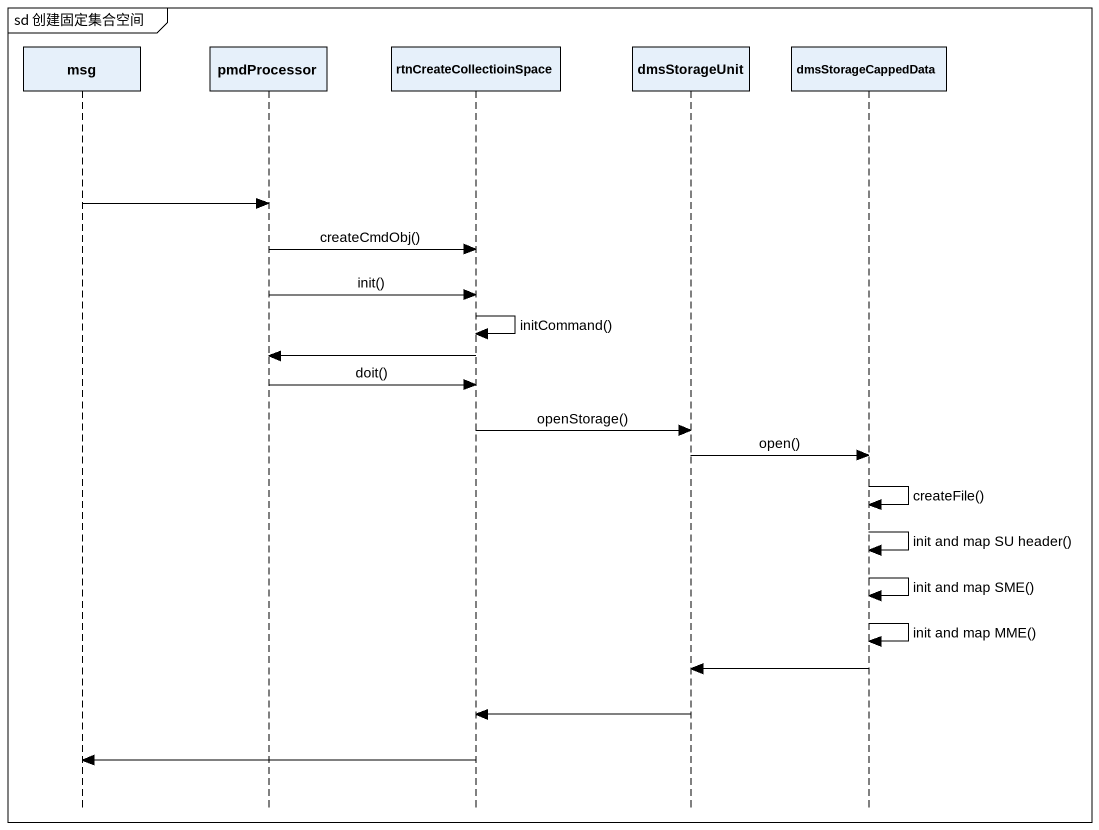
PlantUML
@startuml
mainframe sd 创建固定集合空间
hide footbox
participant msg
participant pmdProcessor
participant rtnCreateCollectioinSpace
participant dmsStorageUnit
participant dmsStorageCappedData

msg -> pmdProcessor
pmdProcessor -> rtnCreateCollectioinSpace : createCmdObj()
pmdProcessor -> rtnCreateCollectioinSpace : init()
rtnCreateCollectioinSpace -> rtnCreateCollectioinSpace : initCommand()
rtnCreateCollectioinSpace -> pmdProcessor
pmdProcessor -> rtnCreateCollectioinSpace : doit()
rtnCreateCollectioinSpace -> dmsStorageUnit : openStorage()
dmsStorageUnit -> dmsStorageCappedData : open()
dmsStorageCappedData -> dmsStorageCappedData : createFile()
dmsStorageCappedData -> dmsStorageCappedData : init and map SU header()
dmsStorageCappedData -> dmsStorageCappedData : init and map SME()
dmsStorageCappedData -> dmsStorageCappedData : init and map MME()
dmsStorageCappedData -> dmsStorageUnit
dmsStorageUnit -> rtnCreateCollectioinSpace
rtnCreateCollectioinSpace -> msg
@enduml
